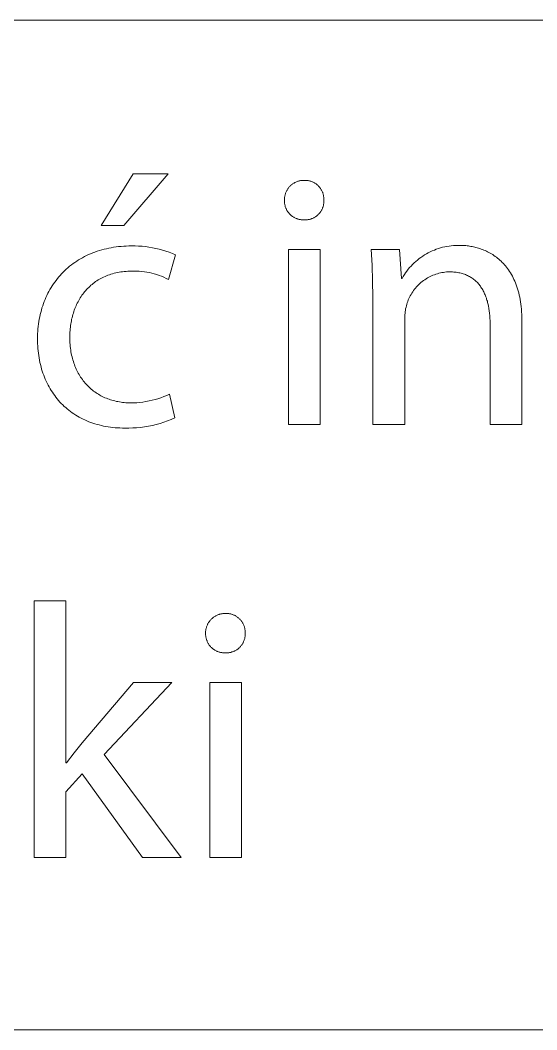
# Model space of a CAD drawing. Header units: millimetres. Extents: x -1421 to 3505, y -683 to 2759.
# Drawn here: x 2856.2 to 2926.6, y -682.8 to -545.1 of the extents above; entities that cross this region are included whole.
import ezdxf

# ---------------------------------------------------------------- set-up
doc = ezdxf.new("R2010")
doc.units = ezdxf.units.MM
doc.header["$MEASUREMENT"] = 0
doc.layers.add('Domyślny', color=7, linetype='Continuous', true_color=0x000000)

msp = doc.modelspace()

# ---------------------------------------------------------------- linework, layer by layer
at = {"layer": 'Domyślny', "color": 18, "lineweight": 15, "true_color": 0x000000}
for p, q in [((1643.61, -545.12), (3500.45, -545.12)), ((2867.19, -573.13), (2871.55, -566.07)), ((2876.33, -566.07), (2870.31, -573.13)), ((2871.55, -566.07), (2876.33, -566.07)), ((2893.92, -567.12), (2894.01, -567.09)), ((2894.01, -567.09), (2894.1, -567.06)), ((2894.1, -567.06), (2894.19, -567.04)), ((2894.19, -567.04), (2894.27, -567.02)), ((2894.27, -567.02), (2894.36, -567)), ((2894.36, -567), (2894.46, -566.99)), ((2894.46, -566.99), (2894.55, -566.98)), ((2894.55, -566.98), (2894.64, -566.97)), ((2894.64, -566.97), (2894.73, -566.96)), ((2894.73, -566.96), (2894.82, -566.96)), ((2894.82, -566.96), (2894.91, -566.96)), ((2894.91, -566.96), (2895, -566.96)), ((2895, -566.96), (2895.09, -566.96)), ((2895.09, -566.96), (2895.18, -566.97)), ((2895.18, -566.97), (2895.27, -566.97)), ((2895.27, -566.97), (2895.36, -566.99)), ((2895.36, -566.99), (2895.44, -567)), ((2895.44, -567), (2895.53, -567.02)), ((2895.53, -567.02), (2895.62, -567.04)), ((2895.62, -567.04), (2895.7, -567.06)), ((2895.7, -567.06), (2895.79, -567.09)), ((2895.79, -567.09), (2895.87, -567.12)), ((2892.42, -568.52), (2892.46, -568.44)), ((2892.46, -568.44), (2892.5, -568.36)), ((2892.5, -568.36), (2892.55, -568.28)), ((2892.55, -568.28), (2892.59, -568.2)), ((2892.59, -568.2), (2892.64, -568.12)), ((2892.64, -568.12), (2892.7, -568.05)), ((2892.7, -568.05), (2892.75, -567.97)), ((2892.75, -567.97), (2892.81, -567.9)), ((2892.81, -567.9), (2892.87, -567.83)), ((2892.87, -567.83), (2892.93, -567.77)), ((2892.93, -567.77), (2893, -567.7)), ((2893, -567.7), (2893.06, -567.64)), ((2893.06, -567.64), (2893.13, -567.58)), ((2893.13, -567.58), (2893.2, -567.52)), ((2893.2, -567.52), (2893.28, -567.47)), ((2893.28, -567.47), (2893.35, -567.41)), ((2893.35, -567.41), (2893.43, -567.36)), ((2893.43, -567.36), (2893.51, -567.32)), ((2893.51, -567.32), (2893.59, -567.27)), ((2893.59, -567.27), (2893.67, -567.23)), ((2893.67, -567.23), (2893.75, -567.19)), ((2893.75, -567.19), (2893.84, -567.15)), ((2893.84, -567.15), (2893.92, -567.12)), ((2895.87, -567.12), (2895.96, -567.15)), ((2895.96, -567.15), (2896.04, -567.18)), ((2896.04, -567.18), (2896.12, -567.22)), ((2896.12, -567.22), (2896.2, -567.26)), ((2896.2, -567.26), (2896.28, -567.3)), ((2896.28, -567.3), (2896.35, -567.35)), ((2896.35, -567.35), (2896.43, -567.4)), ((2896.43, -567.4), (2896.5, -567.45)), ((2896.5, -567.45), (2896.57, -567.5)), ((2896.57, -567.5), (2896.64, -567.56)), ((2896.64, -567.56), (2896.71, -567.62)), ((2896.71, -567.62), (2896.78, -567.68)), ((2896.78, -567.68), (2896.84, -567.74)), ((2896.84, -567.74), (2896.9, -567.8)), ((2896.9, -567.8), (2896.96, -567.87)), ((2896.96, -567.87), (2897.02, -567.94)), ((2897.02, -567.94), (2897.07, -568.01)), ((2897.07, -568.01), (2897.12, -568.08)), ((2897.12, -568.08), (2897.17, -568.16)), ((2897.17, -568.16), (2897.22, -568.23)), ((2897.22, -568.23), (2897.26, -568.31)), ((2897.26, -568.31), (2897.3, -568.39)), ((2897.3, -568.39), (2897.34, -568.47)), ((2897.34, -568.47), (2897.38, -568.55)), ((2892.19, -569.5), (2892.2, -569.41)), ((2892.19, -569.59), (2892.19, -569.5)), ((2892.19, -569.68), (2892.19, -569.59)), ((2892.19, -569.77), (2892.19, -569.68)), ((2892.19, -569.86), (2892.19, -569.77)), ((2892.2, -569.32), (2892.22, -569.23)), ((2892.2, -569.41), (2892.2, -569.32)), ((2892.22, -569.23), (2892.23, -569.14)), ((2892.23, -569.14), (2892.25, -569.05)), ((2892.25, -569.05), (2892.27, -568.96)), ((2892.27, -568.96), (2892.29, -568.87)), ((2892.29, -568.87), (2892.32, -568.78)), ((2892.32, -568.78), (2892.35, -568.69)), ((2892.35, -568.69), (2892.38, -568.61)), ((2892.38, -568.61), (2892.42, -568.52)), ((2897.38, -568.55), (2897.41, -568.63)), ((2897.41, -568.63), (2897.44, -568.72)), ((2897.44, -568.72), (2897.47, -568.8)), ((2897.47, -568.8), (2897.49, -568.89)), ((2897.49, -568.89), (2897.51, -568.98)), ((2897.51, -568.98), (2897.53, -569.06)), ((2897.53, -569.06), (2897.54, -569.15)), ((2897.54, -569.15), (2897.56, -569.24)), ((2897.56, -569.24), (2897.56, -569.33)), ((2897.56, -569.33), (2897.57, -569.42)), ((2897.57, -569.42), (2897.57, -569.51)), ((2897.57, -569.51), (2897.57, -569.59)), ((2897.57, -569.59), (2897.57, -569.68)), ((2897.57, -569.68), (2897.57, -569.77)), ((2897.57, -569.77), (2897.57, -569.86)), ((2892.2, -569.95), (2892.19, -569.86)), ((2892.2, -570.04), (2892.2, -569.95)), ((2892.21, -570.13), (2892.2, -570.04)), ((2892.23, -570.21), (2892.21, -570.13)), ((2892.25, -570.3), (2892.23, -570.21)), ((2892.27, -570.39), (2892.25, -570.3)), ((2892.29, -570.47), (2892.27, -570.39)), ((2892.31, -570.56), (2892.29, -570.47)), ((2892.34, -570.64), (2892.31, -570.56)), ((2892.38, -570.73), (2892.34, -570.64)), ((2892.41, -570.81), (2892.38, -570.73)), ((2892.45, -570.89), (2892.41, -570.81)), ((2892.49, -570.97), (2892.45, -570.89)), ((2892.53, -571.05), (2892.49, -570.97)), ((2892.58, -571.12), (2892.53, -571.05)), ((2892.62, -571.2), (2892.58, -571.12)), ((2892.67, -571.27), (2892.62, -571.2)), ((2897.15, -571.19), (2897.1, -571.26)), ((2897.2, -571.11), (2897.15, -571.19)), ((2897.24, -571.04), (2897.2, -571.11)), ((2897.29, -570.96), (2897.24, -571.04)), ((2897.32, -570.88), (2897.29, -570.96)), ((2897.36, -570.8), (2897.32, -570.88)), ((2897.39, -570.72), (2897.36, -570.8)), ((2897.43, -570.64), (2897.39, -570.72)), ((2897.45, -570.55), (2897.43, -570.64)), ((2897.48, -570.47), (2897.45, -570.55)), ((2897.5, -570.38), (2897.48, -570.47)), ((2897.52, -570.3), (2897.5, -570.38)), ((2897.54, -570.21), (2897.52, -570.3)), ((2897.55, -570.12), (2897.54, -570.21)), ((2897.56, -570.04), (2897.55, -570.12)), ((2897.57, -569.95), (2897.56, -570.04)), ((2897.57, -569.86), (2897.57, -569.95)), ((2892.73, -571.34), (2892.67, -571.27)), ((2892.78, -571.41), (2892.73, -571.34)), ((2892.84, -571.48), (2892.78, -571.41)), ((2892.9, -571.54), (2892.84, -571.48)), ((2892.96, -571.61), (2892.9, -571.54)), ((2893.03, -571.67), (2892.96, -571.61)), ((2893.1, -571.73), (2893.03, -571.67)), ((2893.16, -571.78), (2893.1, -571.73)), ((2893.23, -571.84), (2893.16, -571.78)), ((2893.31, -571.89), (2893.23, -571.84)), ((2893.38, -571.94), (2893.31, -571.89)), ((2893.46, -571.98), (2893.38, -571.94)), ((2893.53, -572.03), (2893.46, -571.98)), ((2893.61, -572.07), (2893.53, -572.03)), ((2893.69, -572.11), (2893.61, -572.07)), ((2893.77, -572.14), (2893.69, -572.11)), ((2893.86, -572.18), (2893.77, -572.14)), ((2893.94, -572.21), (2893.86, -572.18)), ((2894.02, -572.23), (2893.94, -572.21)), ((2894.11, -572.26), (2894.02, -572.23)), ((2894.2, -572.28), (2894.11, -572.26)), ((2894.28, -572.3), (2894.2, -572.28)), ((2894.37, -572.31), (2894.28, -572.3)), ((2894.46, -572.32), (2894.37, -572.31)), ((2894.55, -572.33), (2894.46, -572.32)), ((2894.64, -572.34), (2894.55, -572.33)), ((2894.73, -572.34), (2894.64, -572.34)), ((2894.81, -572.34), (2894.73, -572.34)), ((2894.9, -572.35), (2894.81, -572.34)), ((2894.99, -572.35), (2894.9, -572.35)), ((2895.08, -572.35), (2894.99, -572.35)), ((2895.17, -572.34), (2895.08, -572.35)), ((2895.25, -572.34), (2895.17, -572.34)), ((2895.34, -572.33), (2895.25, -572.34)), ((2895.43, -572.31), (2895.34, -572.33)), ((2895.52, -572.3), (2895.43, -572.31)), ((2895.6, -572.28), (2895.52, -572.3)), ((2895.69, -572.26), (2895.6, -572.28)), ((2895.77, -572.23), (2895.69, -572.26)), ((2895.86, -572.2), (2895.77, -572.23)), ((2895.94, -572.17), (2895.86, -572.2)), ((2896.02, -572.14), (2895.94, -572.17)), ((2896.1, -572.1), (2896.02, -572.14)), ((2896.18, -572.06), (2896.1, -572.1)), ((2896.26, -572.02), (2896.18, -572.06)), ((2896.33, -571.98), (2896.26, -572.02)), ((2896.41, -571.93), (2896.33, -571.98)), ((2896.48, -571.88), (2896.41, -571.93)), ((2896.55, -571.83), (2896.48, -571.88)), ((2896.62, -571.78), (2896.55, -571.83)), ((2896.69, -571.72), (2896.62, -571.78)), ((2896.75, -571.66), (2896.69, -571.72)), ((2896.82, -571.6), (2896.75, -571.66)), ((2896.88, -571.53), (2896.82, -571.6)), ((2896.94, -571.47), (2896.88, -571.53)), ((2897, -571.4), (2896.94, -571.47)), ((2897.05, -571.33), (2897, -571.4)), ((2897.1, -571.26), (2897.05, -571.33)), ((2870.31, -573.13), (2867.19, -573.13)), ((2866.07, -576.85), (2866.36, -576.73)), ((2866.36, -576.73), (2866.66, -576.63)), ((2866.66, -576.63), (2866.97, -576.53)), ((2866.97, -576.53), (2867.28, -576.44)), ((2867.28, -576.44), (2867.59, -576.35)), ((2867.59, -576.35), (2867.91, -576.28)), ((2867.91, -576.28), (2868.24, -576.21)), ((2868.24, -576.21), (2868.57, -576.14)), ((2868.57, -576.14), (2868.9, -576.09)), ((2868.9, -576.09), (2869.24, -576.04)), ((2869.24, -576.04), (2869.58, -576)), ((2869.58, -576), (2869.93, -575.96)), ((2869.93, -575.96), (2870.28, -575.93)), ((2870.28, -575.93), (2870.63, -575.92)), ((2870.63, -575.92), (2870.99, -575.9)), ((2870.99, -575.9), (2871.36, -575.9)), ((2871.36, -575.9), (2871.83, -575.9)), ((2871.83, -575.9), (2872.31, -575.92)), ((2872.31, -575.92), (2872.78, -575.95)), ((2872.78, -575.95), (2873.25, -576)), ((2873.25, -576), (2873.72, -576.07)), ((2873.72, -576.07), (2874.19, -576.15)), ((2874.19, -576.15), (2874.65, -576.24)), ((2874.65, -576.24), (2875.12, -576.35)), ((2875.12, -576.35), (2875.57, -576.47)), ((2875.57, -576.47), (2876.03, -576.61)), ((2876.03, -576.61), (2876.48, -576.76)), ((2892.73, -576.38), (2897.08, -576.38)), ((2892.73, -600.24), (2892.73, -576.38)), ((2897.08, -576.38), (2897.08, -600.24)), ((2904.16, -578.53), (2904.03, -576.37)), ((2904.03, -576.37), (2907.89, -576.37)), ((2907.89, -576.37), (2908.13, -580.32)), ((2911.81, -576.83), (2912.08, -576.7)), ((2912.08, -576.7), (2912.35, -576.57)), ((2912.35, -576.57), (2912.63, -576.46)), ((2912.63, -576.46), (2912.9, -576.35)), ((2912.9, -576.35), (2913.19, -576.25)), ((2913.19, -576.25), (2913.47, -576.17)), ((2913.47, -576.17), (2913.76, -576.09)), ((2913.76, -576.09), (2914.05, -576.02)), ((2914.05, -576.02), (2914.34, -575.96)), ((2914.34, -575.96), (2914.64, -575.91)), ((2914.64, -575.91), (2914.93, -575.88)), ((2914.93, -575.88), (2915.23, -575.85)), ((2915.23, -575.85), (2915.53, -575.83)), ((2915.53, -575.83), (2915.82, -575.82)), ((2915.82, -575.82), (2916.12, -575.83)), ((2916.12, -575.83), (2916.28, -575.83)), ((2916.28, -575.83), (2916.44, -575.83)), ((2916.44, -575.83), (2916.6, -575.84)), ((2916.6, -575.84), (2916.76, -575.85)), ((2916.76, -575.85), (2916.93, -575.86)), ((2916.93, -575.86), (2917.1, -575.88)), ((2917.1, -575.88), (2917.27, -575.9)), ((2917.27, -575.9), (2917.44, -575.93)), ((2917.44, -575.93), (2917.61, -575.96)), ((2917.61, -575.96), (2917.78, -575.99)), ((2917.78, -575.99), (2917.96, -576.02)), ((2917.96, -576.02), (2918.13, -576.06)), ((2918.13, -576.06), (2918.31, -576.11)), ((2918.31, -576.11), (2918.48, -576.16)), ((2918.48, -576.16), (2918.66, -576.21)), ((2918.66, -576.21), (2918.84, -576.26)), ((2918.84, -576.26), (2919.02, -576.33)), ((2919.02, -576.33), (2919.19, -576.39)), ((2919.19, -576.39), (2919.37, -576.46)), ((2919.37, -576.46), (2919.55, -576.54)), ((2919.55, -576.54), (2919.72, -576.62)), ((2919.72, -576.62), (2919.9, -576.7)), ((2919.9, -576.7), (2920.07, -576.79)), ((2863.62, -578.14), (2863.87, -577.97)), ((2863.87, -577.97), (2864.13, -577.81)), ((2864.13, -577.81), (2864.39, -577.65)), ((2864.39, -577.65), (2864.66, -577.5)), ((2864.66, -577.5), (2864.93, -577.36)), ((2864.93, -577.36), (2865.21, -577.22)), ((2865.21, -577.22), (2865.49, -577.09)), ((2865.49, -577.09), (2865.77, -576.96)), ((2865.77, -576.96), (2866.07, -576.85)), ((2877.36, -577.11), (2876.39, -580.48)), ((2876.48, -576.76), (2876.92, -576.93)), ((2876.92, -576.93), (2877.36, -577.11)), ((2909.88, -578.21), (2910.1, -578.01)), ((2910.1, -578.01), (2910.33, -577.82)), ((2910.33, -577.82), (2910.56, -577.63)), ((2910.56, -577.63), (2910.8, -577.46)), ((2910.8, -577.46), (2911.04, -577.29)), ((2911.04, -577.29), (2911.3, -577.13)), ((2911.3, -577.13), (2911.55, -576.97)), ((2911.55, -576.97), (2911.81, -576.83)), ((2920.07, -576.79), (2920.25, -576.89)), ((2920.25, -576.89), (2920.42, -576.99)), ((2920.42, -576.99), (2920.59, -577.09)), ((2920.59, -577.09), (2920.76, -577.2)), ((2920.76, -577.2), (2920.93, -577.32)), ((2920.93, -577.32), (2921.09, -577.44)), ((2921.09, -577.44), (2921.26, -577.57)), ((2921.26, -577.57), (2921.42, -577.7)), ((2921.42, -577.7), (2921.58, -577.84)), ((2921.58, -577.84), (2921.74, -577.99)), ((2921.74, -577.99), (2921.89, -578.14)), ((2861.81, -579.69), (2862.02, -579.47)), ((2862.02, -579.47), (2862.23, -579.27)), ((2862.23, -579.27), (2862.45, -579.06)), ((2862.45, -579.06), (2862.67, -578.87)), ((2862.67, -578.87), (2862.9, -578.68)), ((2862.9, -578.68), (2863.14, -578.49)), ((2863.14, -578.49), (2863.38, -578.31)), ((2863.38, -578.31), (2863.62, -578.14)), ((2869.65, -579.49), (2869.42, -579.53)), ((2869.88, -579.45), (2869.65, -579.49)), ((2870.12, -579.42), (2869.88, -579.45)), ((2870.36, -579.39), (2870.12, -579.42)), ((2870.6, -579.37), (2870.36, -579.39)), ((2870.85, -579.36), (2870.6, -579.37)), ((2871.1, -579.35), (2870.85, -579.36)), ((2871.36, -579.34), (2871.1, -579.35)), ((2871.7, -579.34), (2871.36, -579.34)), ((2872.05, -579.34), (2871.7, -579.34)), ((2872.4, -579.36), (2872.05, -579.34)), ((2872.75, -579.39), (2872.4, -579.36)), ((2873.09, -579.43), (2872.75, -579.39)), ((2873.44, -579.48), (2873.09, -579.43)), ((2873.78, -579.54), (2873.44, -579.48)), ((2904.22, -580.69), (2904.16, -578.53)), ((2908.71, -579.56), (2908.88, -579.32)), ((2908.88, -579.32), (2909.07, -579.09)), ((2909.07, -579.09), (2909.26, -578.86)), ((2909.26, -578.86), (2909.46, -578.64)), ((2909.46, -578.64), (2909.66, -578.42)), ((2909.66, -578.42), (2909.88, -578.21)), ((2914.08, -579.48), (2913.87, -579.5)), ((2914.29, -579.45), (2914.08, -579.48)), ((2914.5, -579.44), (2914.29, -579.45)), ((2914.71, -579.44), (2914.5, -579.44)), ((2914.9, -579.44), (2914.71, -579.44)), ((2915.09, -579.44), (2914.9, -579.44)), ((2915.27, -579.46), (2915.09, -579.44)), ((2915.44, -579.47), (2915.27, -579.46)), ((2915.62, -579.49), (2915.44, -579.47)), ((2915.79, -579.52), (2915.62, -579.49)), ((2921.89, -578.14), (2922.05, -578.29)), ((2922.05, -578.29), (2922.2, -578.46)), ((2922.2, -578.46), (2922.34, -578.63)), ((2922.34, -578.63), (2922.48, -578.8)), ((2922.48, -578.8), (2922.62, -578.99)), ((2922.62, -578.99), (2922.76, -579.18)), ((2922.76, -579.18), (2922.89, -579.37)), ((2922.89, -579.37), (2923.02, -579.58)), ((2860.7, -581.07), (2860.87, -580.83)), ((2860.87, -580.83), (2861.05, -580.59)), ((2861.05, -580.59), (2861.23, -580.36)), ((2861.23, -580.36), (2861.42, -580.13)), ((2861.42, -580.13), (2861.61, -579.91)), ((2861.61, -579.91), (2861.81, -579.69)), ((2866.45, -580.77), (2866.28, -580.89)), ((2866.62, -580.65), (2866.45, -580.77)), ((2866.79, -580.54), (2866.62, -580.65)), ((2866.97, -580.44), (2866.79, -580.54)), ((2867.16, -580.33), (2866.97, -580.44)), ((2867.34, -580.24), (2867.16, -580.33)), ((2867.53, -580.14), (2867.34, -580.24)), ((2867.73, -580.06), (2867.53, -580.14)), ((2867.93, -579.97), (2867.73, -580.06)), ((2868.13, -579.89), (2867.93, -579.97)), ((2868.33, -579.82), (2868.13, -579.89)), ((2868.54, -579.75), (2868.33, -579.82)), ((2868.76, -579.69), (2868.54, -579.75)), ((2868.97, -579.63), (2868.76, -579.69)), ((2869.2, -579.58), (2868.97, -579.63)), ((2869.42, -579.53), (2869.2, -579.58)), ((2874.12, -579.62), (2873.78, -579.54)), ((2874.45, -579.71), (2874.12, -579.62)), ((2874.79, -579.81), (2874.45, -579.71)), ((2875.12, -579.92), (2874.79, -579.81)), ((2875.44, -580.04), (2875.12, -579.92)), ((2875.76, -580.18), (2875.44, -580.04)), ((2876.08, -580.32), (2875.76, -580.18)), ((2876.39, -580.48), (2876.08, -580.32)), ((2904.23, -582.85), (2904.22, -580.69)), ((2908.13, -580.32), (2908.23, -580.32)), ((2908.23, -580.32), (2908.38, -580.06)), ((2908.38, -580.06), (2908.54, -579.81)), ((2908.54, -579.81), (2908.71, -579.56)), ((2910.98, -580.75), (2910.81, -580.89)), ((2911.15, -580.62), (2910.98, -580.75)), ((2911.32, -580.5), (2911.15, -580.62)), ((2911.5, -580.38), (2911.32, -580.5)), ((2911.68, -580.27), (2911.5, -580.38)), ((2911.86, -580.17), (2911.68, -580.27)), ((2912.05, -580.07), (2911.86, -580.17)), ((2912.25, -579.98), (2912.05, -580.07)), ((2912.44, -579.9), (2912.25, -579.98)), ((2912.64, -579.82), (2912.44, -579.9)), ((2912.84, -579.75), (2912.64, -579.82)), ((2913.04, -579.69), (2912.84, -579.75)), ((2913.24, -579.63), (2913.04, -579.69)), ((2913.45, -579.58), (2913.24, -579.63)), ((2913.66, -579.54), (2913.45, -579.58)), ((2913.87, -579.5), (2913.66, -579.54)), ((2915.95, -579.55), (2915.79, -579.52)), ((2916.12, -579.58), (2915.95, -579.55)), ((2916.28, -579.62), (2916.12, -579.58)), ((2916.43, -579.66), (2916.28, -579.62)), ((2916.58, -579.71), (2916.43, -579.66)), ((2916.73, -579.76), (2916.58, -579.71)), ((2916.88, -579.81), (2916.73, -579.76)), ((2917.02, -579.87), (2916.88, -579.81)), ((2917.16, -579.93), (2917.02, -579.87)), ((2917.29, -580), (2917.16, -579.93)), ((2917.42, -580.06), (2917.29, -580)), ((2917.55, -580.14), (2917.42, -580.06)), ((2917.67, -580.21), (2917.55, -580.14)), ((2917.79, -580.29), (2917.67, -580.21)), ((2917.91, -580.38), (2917.79, -580.29)), ((2918.03, -580.47), (2917.91, -580.38)), ((2918.14, -580.56), (2918.03, -580.47)), ((2918.24, -580.65), (2918.14, -580.56)), ((2918.35, -580.75), (2918.24, -580.65)), ((2918.45, -580.85), (2918.35, -580.75)), ((2918.55, -580.95), (2918.45, -580.85)), ((2923.02, -579.58), (2923.15, -579.79)), ((2923.15, -579.79), (2923.27, -580.01)), ((2923.27, -580.01), (2923.38, -580.23)), ((2923.38, -580.23), (2923.49, -580.46)), ((2923.49, -580.46), (2923.6, -580.7)), ((2923.6, -580.7), (2923.7, -580.95)), ((2859.93, -582.36), (2860.08, -582.1)), ((2860.08, -582.1), (2860.22, -581.83)), ((2860.22, -581.83), (2860.37, -581.58)), ((2860.37, -581.58), (2860.53, -581.32)), ((2860.53, -581.32), (2860.7, -581.07)), ((2864.95, -582.14), (2864.83, -582.3)), ((2865.09, -581.99), (2864.95, -582.14)), ((2865.22, -581.84), (2865.09, -581.99)), ((2865.36, -581.69), (2865.22, -581.84)), ((2865.5, -581.55), (2865.36, -581.69)), ((2865.65, -581.41), (2865.5, -581.55)), ((2865.8, -581.27), (2865.65, -581.41)), ((2865.96, -581.14), (2865.8, -581.27)), ((2866.12, -581.01), (2865.96, -581.14)), ((2866.28, -580.89), (2866.12, -581.01)), ((2909.68, -582.14), (2909.57, -582.32)), ((2909.8, -581.97), (2909.68, -582.14)), ((2909.93, -581.8), (2909.8, -581.97)), ((2910.07, -581.64), (2909.93, -581.8)), ((2910.21, -581.48), (2910.07, -581.64)), ((2910.35, -581.32), (2910.21, -581.48)), ((2910.5, -581.17), (2910.35, -581.32)), ((2910.65, -581.03), (2910.5, -581.17)), ((2910.81, -580.89), (2910.65, -581.03)), ((2918.64, -581.06), (2918.55, -580.95)), ((2918.74, -581.17), (2918.64, -581.06)), ((2918.82, -581.28), (2918.74, -581.17)), ((2918.91, -581.4), (2918.82, -581.28)), ((2918.99, -581.52), (2918.91, -581.4)), ((2919.07, -581.64), (2918.99, -581.52)), ((2919.15, -581.76), (2919.07, -581.64)), ((2919.22, -581.89), (2919.15, -581.76)), ((2919.3, -582.02), (2919.22, -581.89)), ((2919.36, -582.15), (2919.3, -582.02)), ((2919.43, -582.29), (2919.36, -582.15)), ((2923.7, -580.95), (2923.8, -581.2)), ((2923.8, -581.2), (2923.89, -581.46)), ((2923.89, -581.46), (2923.98, -581.73)), ((2923.98, -581.73), (2924.06, -582.01)), ((2924.06, -582.01), (2924.14, -582.29)), ((2859.33, -583.77), (2859.44, -583.48)), ((2859.44, -583.48), (2859.55, -583.19)), ((2859.55, -583.19), (2859.67, -582.91)), ((2859.67, -582.91), (2859.8, -582.64)), ((2859.8, -582.64), (2859.93, -582.36)), ((2864.05, -583.51), (2863.95, -583.69)), ((2864.15, -583.32), (2864.05, -583.51)), ((2864.25, -583.15), (2864.15, -583.32)), ((2864.36, -582.97), (2864.25, -583.15)), ((2864.47, -582.8), (2864.36, -582.97)), ((2864.58, -582.63), (2864.47, -582.8)), ((2864.7, -582.46), (2864.58, -582.63)), ((2864.83, -582.3), (2864.7, -582.46)), ((2904.23, -600.25), (2904.23, -582.85)), ((2909.01, -583.46), (2908.94, -583.66)), ((2909.08, -583.26), (2909.01, -583.46)), ((2909.17, -583.07), (2909.08, -583.26)), ((2909.26, -582.88), (2909.17, -583.07)), ((2909.35, -582.69), (2909.26, -582.88)), ((2909.46, -582.5), (2909.35, -582.69)), ((2909.57, -582.32), (2909.46, -582.5)), ((2919.49, -582.42), (2919.43, -582.29)), ((2919.55, -582.56), (2919.49, -582.42)), ((2919.61, -582.7), (2919.55, -582.56)), ((2919.66, -582.85), (2919.61, -582.7)), ((2919.72, -583), (2919.66, -582.85)), ((2919.76, -583.14), (2919.72, -583)), ((2919.81, -583.3), (2919.76, -583.14)), ((2919.86, -583.45), (2919.81, -583.3)), ((2919.9, -583.6), (2919.86, -583.45)), ((2919.93, -583.76), (2919.9, -583.6)), ((2924.14, -582.29), (2924.21, -582.59)), ((2924.21, -582.59), (2924.27, -582.89)), ((2924.27, -582.89), (2924.33, -583.2)), ((2924.33, -583.2), (2924.38, -583.52)), ((2924.38, -583.52), (2924.43, -583.84)), ((2858.89, -585.27), (2858.96, -584.96)), ((2858.96, -584.96), (2859.05, -584.66)), ((2859.05, -584.66), (2859.13, -584.36)), ((2859.13, -584.36), (2859.23, -584.06)), ((2859.23, -584.06), (2859.33, -583.77)), ((2863.47, -584.85), (2863.41, -585.06)), ((2863.54, -584.65), (2863.47, -584.85)), ((2863.62, -584.45), (2863.54, -584.65)), ((2863.69, -584.26), (2863.62, -584.45)), ((2863.78, -584.07), (2863.69, -584.26)), ((2863.86, -583.88), (2863.78, -584.07)), ((2863.95, -583.69), (2863.86, -583.88)), ((2908.65, -584.87), (2908.63, -585.07)), ((2908.68, -584.67), (2908.65, -584.87)), ((2908.72, -584.46), (2908.68, -584.67)), ((2908.77, -584.26), (2908.72, -584.46)), ((2908.82, -584.06), (2908.77, -584.26)), ((2908.87, -583.86), (2908.82, -584.06)), ((2908.94, -583.66), (2908.87, -583.86)), ((2920, -584.08), (2919.93, -583.76)), ((2920.06, -584.41), (2920, -584.08)), ((2920.11, -584.74), (2920.06, -584.41)), ((2920.15, -585.08), (2920.11, -584.74)), ((2924.43, -583.84), (2924.46, -584.18)), ((2924.46, -584.18), (2924.5, -584.52)), ((2924.5, -584.52), (2924.52, -584.87)), ((2924.52, -584.87), (2924.54, -585.23)), ((2858.66, -586.54), (2858.71, -586.22)), ((2858.71, -586.22), (2858.76, -585.9)), ((2858.76, -585.9), (2858.82, -585.58)), ((2858.82, -585.58), (2858.89, -585.27)), ((2863.1, -586.32), (2863.06, -586.54)), ((2863.14, -586.11), (2863.1, -586.32)), ((2863.18, -585.89), (2863.14, -586.11)), ((2863.23, -585.68), (2863.18, -585.89)), ((2863.29, -585.47), (2863.23, -585.68)), ((2863.34, -585.26), (2863.29, -585.47)), ((2863.41, -585.06), (2863.34, -585.26)), ((2908.6, -585.49), (2908.59, -585.69)), ((2908.59, -585.69), (2908.59, -585.9)), ((2908.59, -585.9), (2908.59, -600.25)), ((2908.61, -585.28), (2908.6, -585.49)), ((2908.63, -585.07), (2908.61, -585.28)), ((2920.18, -585.42), (2920.15, -585.08)), ((2920.21, -585.77), (2920.18, -585.42)), ((2920.22, -586.13), (2920.21, -585.77)), ((2920.22, -586.49), (2920.22, -586.13)), ((2924.54, -585.23), (2924.55, -585.6)), ((2924.55, -585.6), (2924.55, -585.98)), ((2924.55, -585.98), (2924.55, -600.25)), ((2858.54, -587.87), (2858.56, -587.53)), ((2858.56, -587.53), (2858.59, -587.2)), ((2858.59, -587.2), (2858.62, -586.87)), ((2858.62, -586.87), (2858.66, -586.54)), ((2862.94, -587.66), (2862.93, -587.89)), ((2862.96, -587.43), (2862.94, -587.66)), ((2862.98, -587.21), (2862.96, -587.43)), ((2863, -586.98), (2862.98, -587.21)), ((2863.03, -586.76), (2863, -586.98)), ((2863.06, -586.54), (2863.03, -586.76)), ((2920.22, -600.25), (2920.22, -586.49)), ((2858.53, -588.2), (2858.54, -587.87)), ((2858.53, -588.55), (2858.53, -588.2)), ((2858.53, -588.89), (2858.53, -588.55)), ((2858.54, -589.22), (2858.53, -588.89)), ((2862.93, -587.89), (2862.93, -588.12)), ((2862.93, -588.12), (2862.93, -588.35)), ((2862.93, -588.35), (2862.93, -588.61)), ((2862.93, -588.61), (2862.94, -588.86)), ((2862.94, -588.86), (2862.95, -589.11)), ((2862.95, -589.11), (2862.97, -589.36)), ((2858.56, -589.56), (2858.54, -589.22)), ((2858.58, -589.89), (2858.56, -589.56)), ((2858.61, -590.21), (2858.58, -589.89)), ((2858.65, -590.53), (2858.61, -590.21)), ((2862.97, -589.36), (2862.99, -589.61)), ((2862.99, -589.61), (2863.02, -589.85)), ((2863.02, -589.85), (2863.05, -590.09)), ((2863.05, -590.09), (2863.09, -590.32)), ((2863.09, -590.32), (2863.13, -590.55)), ((2858.69, -590.85), (2858.65, -590.53)), ((2858.74, -591.17), (2858.69, -590.85)), ((2858.8, -591.48), (2858.74, -591.17)), ((2858.86, -591.78), (2858.8, -591.48)), ((2858.93, -592.08), (2858.86, -591.78)), ((2863.13, -590.55), (2863.17, -590.78)), ((2863.17, -590.78), (2863.23, -591.01)), ((2863.23, -591.01), (2863.28, -591.23)), ((2863.28, -591.23), (2863.34, -591.45)), ((2863.34, -591.45), (2863.41, -591.66)), ((2863.41, -591.66), (2863.48, -591.87)), ((2863.48, -591.87), (2863.55, -592.08)), ((2859.01, -592.38), (2858.93, -592.08)), ((2859.09, -592.68), (2859.01, -592.38)), ((2859.18, -592.96), (2859.09, -592.68)), ((2859.27, -593.25), (2859.18, -592.96)), ((2859.37, -593.53), (2859.27, -593.25)), ((2863.55, -592.08), (2863.63, -592.28)), ((2863.63, -592.28), (2863.71, -592.48)), ((2863.71, -592.48), (2863.8, -592.68)), ((2863.8, -592.68), (2863.89, -592.87)), ((2863.89, -592.87), (2863.98, -593.06)), ((2863.98, -593.06), (2864.08, -593.25)), ((2864.08, -593.25), (2864.19, -593.43)), ((2859.48, -593.81), (2859.37, -593.53)), ((2859.59, -594.08), (2859.48, -593.81)), ((2859.71, -594.35), (2859.59, -594.08)), ((2859.84, -594.61), (2859.71, -594.35)), ((2859.97, -594.87), (2859.84, -594.61)), ((2864.19, -593.43), (2864.29, -593.61)), ((2864.29, -593.61), (2864.4, -593.78)), ((2864.4, -593.78), (2864.52, -593.95)), ((2864.52, -593.95), (2864.64, -594.12)), ((2864.64, -594.12), (2864.76, -594.28)), ((2864.76, -594.28), (2864.88, -594.44)), ((2864.88, -594.44), (2865.01, -594.6)), ((2865.01, -594.6), (2865.15, -594.75)), ((2860.1, -595.12), (2859.97, -594.87)), ((2860.25, -595.37), (2860.1, -595.12)), ((2860.39, -595.61), (2860.25, -595.37)), ((2860.55, -595.85), (2860.39, -595.61)), ((2860.71, -596.08), (2860.55, -595.85)), ((2865.15, -594.75), (2865.28, -594.89)), ((2865.28, -594.89), (2865.42, -595.04)), ((2865.42, -595.04), (2865.57, -595.17)), ((2865.57, -595.17), (2865.71, -595.31)), ((2865.71, -595.31), (2865.86, -595.44)), ((2865.86, -595.44), (2866.02, -595.57)), ((2866.02, -595.57), (2866.17, -595.69)), ((2866.17, -595.69), (2866.33, -595.81)), ((2866.33, -595.81), (2866.5, -595.92)), ((2866.5, -595.92), (2866.66, -596.03)), ((2860.87, -596.31), (2860.71, -596.08)), ((2861.04, -596.54), (2860.87, -596.31)), ((2861.22, -596.75), (2861.04, -596.54)), ((2861.4, -596.97), (2861.22, -596.75)), ((2861.58, -597.18), (2861.4, -596.97)), ((2861.77, -597.38), (2861.58, -597.18)), ((2861.97, -597.58), (2861.77, -597.38)), ((2866.66, -596.03), (2866.83, -596.13)), ((2866.83, -596.13), (2867, -596.23)), ((2867, -596.23), (2867.18, -596.33)), ((2867.18, -596.33), (2867.36, -596.42)), ((2867.36, -596.42), (2867.54, -596.51)), ((2867.54, -596.51), (2867.72, -596.59)), ((2867.72, -596.59), (2867.91, -596.67)), ((2867.91, -596.67), (2868.1, -596.74)), ((2868.1, -596.74), (2868.29, -596.81)), ((2868.29, -596.81), (2868.48, -596.88)), ((2868.48, -596.88), (2868.68, -596.94)), ((2868.68, -596.94), (2868.88, -596.99)), ((2868.88, -596.99), (2869.08, -597.04)), ((2869.08, -597.04), (2869.28, -597.09)), ((2869.28, -597.09), (2869.49, -597.13)), ((2869.49, -597.13), (2869.69, -597.17)), ((2869.69, -597.17), (2869.91, -597.2)), ((2869.91, -597.2), (2870.12, -597.23)), ((2870.12, -597.23), (2870.33, -597.25)), ((2870.33, -597.25), (2870.55, -597.27)), ((2870.55, -597.27), (2870.77, -597.28)), ((2870.77, -597.28), (2870.99, -597.29)), ((2870.99, -597.29), (2871.21, -597.29)), ((2871.21, -597.29), (2871.63, -597.28)), ((2871.63, -597.28), (2872.05, -597.27)), ((2872.05, -597.27), (2872.47, -597.23)), ((2872.47, -597.23), (2872.89, -597.18)), ((2872.89, -597.18), (2873.31, -597.12)), ((2873.31, -597.12), (2873.73, -597.04)), ((2873.73, -597.04), (2874.14, -596.95)), ((2874.14, -596.95), (2874.55, -596.85)), ((2874.55, -596.85), (2874.95, -596.73)), ((2874.95, -596.73), (2875.35, -596.59)), ((2875.35, -596.59), (2875.75, -596.44)), ((2875.75, -596.44), (2876.14, -596.28)), ((2876.14, -596.28), (2876.52, -596.11)), ((2876.52, -596.11), (2877.26, -599.34)), ((2862.17, -597.77), (2861.97, -597.58)), ((2862.38, -597.95), (2862.17, -597.77)), ((2862.59, -598.13), (2862.38, -597.95)), ((2862.81, -598.31), (2862.59, -598.13)), ((2863.03, -598.48), (2862.81, -598.31)), ((2863.26, -598.64), (2863.03, -598.48)), ((2863.49, -598.8), (2863.26, -598.64)), ((2863.73, -598.96), (2863.49, -598.8)), ((2863.97, -599.1), (2863.73, -598.96)), ((2864.22, -599.24), (2863.97, -599.1)), ((2864.47, -599.38), (2864.22, -599.24)), ((2864.73, -599.51), (2864.47, -599.38)), ((2864.99, -599.63), (2864.73, -599.51)), ((2865.26, -599.75), (2864.99, -599.63)), ((2865.53, -599.86), (2865.26, -599.75)), ((2865.8, -599.96), (2865.53, -599.86)), ((2866.08, -600.06), (2865.8, -599.96)), ((2866.36, -600.15), (2866.08, -600.06)), ((2875.23, -600.1), (2874.71, -600.24)), ((2875.75, -599.93), (2875.23, -600.1)), ((2876.26, -599.75), (2875.75, -599.93)), ((2876.76, -599.56), (2876.26, -599.75)), ((2877.26, -599.34), (2876.76, -599.56)), ((2866.65, -600.24), (2866.36, -600.15)), ((2866.94, -600.31), (2866.65, -600.24)), ((2867.24, -600.39), (2866.94, -600.31)), ((2867.54, -600.45), (2867.24, -600.39)), ((2867.84, -600.51), (2867.54, -600.45)), ((2868.15, -600.56), (2867.84, -600.51)), ((2868.46, -600.61), (2868.15, -600.56)), ((2868.78, -600.65), (2868.46, -600.61)), ((2869.1, -600.68), (2868.78, -600.65)), ((2869.43, -600.7), (2869.1, -600.68)), ((2869.75, -600.72), (2869.43, -600.7)), ((2870.09, -600.73), (2869.75, -600.72)), ((2870.42, -600.73), (2870.09, -600.73)), ((2870.96, -600.74), (2870.42, -600.73)), ((2871.5, -600.72), (2870.96, -600.74)), ((2872.04, -600.69), (2871.5, -600.72)), ((2872.58, -600.64), (2872.04, -600.69)), ((2873.12, -600.56), (2872.58, -600.64)), ((2873.65, -600.48), (2873.12, -600.56)), ((2874.18, -600.37), (2873.65, -600.48)), ((2874.71, -600.24), (2874.18, -600.37)), ((2897.08, -600.24), (2892.73, -600.24)), ((2908.59, -600.25), (2904.23, -600.25)), ((2924.55, -600.25), (2920.22, -600.25)), ((2858.08, -659.28), (2858.08, -624.28)), ((2858.08, -624.28), (2862.37, -624.28)), ((2862.37, -624.28), (2862.37, -646.38)), ((2882.85, -626.32), (2882.93, -626.28)), ((2882.93, -626.28), (2883.01, -626.24)), ((2883.01, -626.24), (2883.1, -626.21)), ((2883.1, -626.21), (2883.18, -626.17)), ((2883.18, -626.17), (2883.27, -626.14)), ((2883.27, -626.14), (2883.36, -626.12)), ((2883.36, -626.12), (2883.44, -626.09)), ((2883.44, -626.09), (2883.53, -626.07)), ((2883.53, -626.07), (2883.62, -626.05)), ((2883.62, -626.05), (2883.71, -626.04)), ((2883.71, -626.04), (2883.8, -626.03)), ((2883.8, -626.03), (2883.89, -626.02)), ((2883.89, -626.02), (2883.99, -626.01)), ((2883.99, -626.01), (2884.08, -626.01)), ((2884.08, -626.01), (2884.17, -626.01)), ((2884.17, -626.01), (2884.26, -626.01)), ((2884.26, -626.01), (2884.35, -626.01)), ((2884.35, -626.01), (2884.44, -626.02)), ((2884.44, -626.02), (2884.52, -626.02)), ((2884.52, -626.02), (2884.61, -626.03)), ((2884.61, -626.03), (2884.7, -626.05)), ((2884.7, -626.05), (2884.79, -626.06)), ((2884.79, -626.06), (2884.88, -626.08)), ((2884.88, -626.08), (2884.96, -626.11)), ((2884.96, -626.11), (2885.05, -626.13)), ((2885.05, -626.13), (2885.13, -626.16)), ((2885.13, -626.16), (2885.21, -626.19)), ((2885.21, -626.19), (2885.3, -626.23)), ((2885.3, -626.23), (2885.38, -626.26)), ((2885.38, -626.26), (2885.46, -626.3)), ((2881.61, -627.73), (2881.65, -627.65)), ((2881.65, -627.65), (2881.68, -627.56)), ((2881.68, -627.56), (2881.72, -627.48)), ((2881.72, -627.48), (2881.76, -627.4)), ((2881.76, -627.4), (2881.81, -627.32)), ((2881.81, -627.32), (2881.86, -627.24)), ((2881.86, -627.24), (2881.91, -627.17)), ((2881.91, -627.17), (2881.96, -627.09)), ((2881.96, -627.09), (2882.02, -627.02)), ((2882.02, -627.02), (2882.07, -626.95)), ((2882.07, -626.95), (2882.13, -626.88)), ((2882.13, -626.88), (2882.2, -626.81)), ((2882.2, -626.81), (2882.26, -626.75)), ((2882.26, -626.75), (2882.33, -626.69)), ((2882.33, -626.69), (2882.4, -626.63)), ((2882.4, -626.63), (2882.47, -626.57)), ((2882.47, -626.57), (2882.54, -626.52)), ((2882.54, -626.52), (2882.62, -626.46)), ((2882.62, -626.46), (2882.69, -626.41)), ((2882.69, -626.41), (2882.77, -626.37)), ((2882.77, -626.37), (2882.85, -626.32)), ((2885.46, -626.3), (2885.54, -626.35)), ((2885.54, -626.35), (2885.61, -626.39)), ((2885.61, -626.39), (2885.69, -626.44)), ((2885.69, -626.44), (2885.76, -626.49)), ((2885.76, -626.49), (2885.83, -626.54)), ((2885.83, -626.54), (2885.9, -626.6)), ((2885.9, -626.6), (2885.97, -626.66)), ((2885.97, -626.66), (2886.04, -626.72)), ((2886.04, -626.72), (2886.1, -626.78)), ((2886.1, -626.78), (2886.16, -626.84)), ((2886.16, -626.84), (2886.22, -626.91)), ((2886.22, -626.91), (2886.28, -626.98)), ((2886.28, -626.98), (2886.33, -627.05)), ((2886.33, -627.05), (2886.38, -627.12)), ((2886.38, -627.12), (2886.43, -627.19)), ((2886.43, -627.19), (2886.48, -627.27)), ((2886.48, -627.27), (2886.52, -627.35)), ((2886.52, -627.35), (2886.57, -627.43)), ((2886.57, -627.43), (2886.61, -627.51)), ((2886.61, -627.51), (2886.64, -627.59)), ((2886.64, -627.59), (2886.67, -627.67)), ((2881.45, -628.44), (2881.46, -628.35)), ((2881.45, -628.54), (2881.45, -628.44)), ((2881.45, -628.63), (2881.45, -628.54)), ((2881.45, -628.72), (2881.45, -628.63)), ((2881.45, -628.81), (2881.45, -628.72)), ((2881.45, -628.9), (2881.45, -628.81)), ((2881.45, -628.98), (2881.45, -628.9)), ((2881.46, -629.07), (2881.45, -628.98)), ((2881.46, -628.35), (2881.48, -628.26)), ((2881.48, -628.26), (2881.49, -628.17)), ((2881.49, -628.17), (2881.51, -628.08)), ((2881.51, -628.08), (2881.53, -627.99)), ((2881.53, -627.99), (2881.56, -627.91)), ((2881.56, -627.91), (2881.58, -627.82)), ((2881.58, -627.82), (2881.61, -627.73)), ((2886.67, -627.67), (2886.71, -627.75)), ((2886.71, -627.75), (2886.73, -627.84)), ((2886.73, -627.84), (2886.76, -627.92)), ((2886.76, -627.92), (2886.78, -628.01)), ((2886.78, -628.01), (2886.8, -628.1)), ((2886.8, -628.1), (2886.81, -628.18)), ((2886.81, -628.18), (2886.83, -628.27)), ((2886.83, -628.27), (2886.83, -628.36)), ((2886.83, -628.36), (2886.84, -628.45)), ((2886.84, -628.98), (2886.83, -629.07)), ((2886.84, -628.45), (2886.84, -628.54)), ((2886.84, -628.54), (2886.85, -628.63)), ((2886.85, -628.63), (2886.84, -628.72)), ((2886.84, -628.72), (2886.84, -628.81)), ((2886.84, -628.81), (2886.84, -628.89)), ((2886.84, -628.89), (2886.84, -628.98)), ((2881.47, -629.16), (2881.46, -629.07)), ((2881.49, -629.25), (2881.47, -629.16)), ((2881.5, -629.34), (2881.49, -629.25)), ((2881.53, -629.42), (2881.5, -629.34)), ((2881.55, -629.51), (2881.53, -629.42)), ((2881.58, -629.59), (2881.55, -629.51)), ((2881.6, -629.68), (2881.58, -629.59)), ((2881.64, -629.76), (2881.6, -629.68)), ((2881.67, -629.84), (2881.64, -629.76)), ((2881.71, -629.92), (2881.67, -629.84)), ((2881.75, -630), (2881.71, -629.92)), ((2881.79, -630.08), (2881.75, -630)), ((2881.84, -630.16), (2881.79, -630.08)), ((2881.89, -630.23), (2881.84, -630.16)), ((2881.94, -630.31), (2881.89, -630.23)), ((2881.99, -630.38), (2881.94, -630.31)), ((2882.05, -630.45), (2881.99, -630.38)), ((2886.32, -630.36), (2886.26, -630.43)), ((2886.37, -630.29), (2886.32, -630.36)), ((2886.42, -630.22), (2886.37, -630.29)), ((2886.47, -630.15), (2886.42, -630.22)), ((2886.51, -630.07), (2886.47, -630.15)), ((2886.55, -629.99), (2886.51, -630.07)), ((2886.59, -629.91), (2886.55, -629.99)), ((2886.63, -629.83), (2886.59, -629.91)), ((2886.66, -629.75), (2886.63, -629.83)), ((2886.69, -629.67), (2886.66, -629.75)), ((2886.72, -629.59), (2886.69, -629.67)), ((2886.75, -629.5), (2886.72, -629.59)), ((2886.77, -629.42), (2886.75, -629.5)), ((2886.79, -629.33), (2886.77, -629.42)), ((2886.81, -629.24), (2886.79, -629.33)), ((2886.82, -629.16), (2886.81, -629.24)), ((2886.83, -629.07), (2886.82, -629.16)), ((2882.11, -630.51), (2882.05, -630.45)), ((2882.17, -630.58), (2882.11, -630.51)), ((2882.23, -630.64), (2882.17, -630.58)), ((2882.3, -630.7), (2882.23, -630.64)), ((2882.36, -630.76), (2882.3, -630.7)), ((2882.43, -630.82), (2882.36, -630.76)), ((2882.5, -630.87), (2882.43, -630.82)), ((2882.57, -630.92), (2882.5, -630.87)), ((2882.65, -630.97), (2882.57, -630.92)), ((2882.72, -631.02), (2882.65, -630.97)), ((2882.8, -631.06), (2882.72, -631.02)), ((2882.88, -631.1), (2882.8, -631.06)), ((2882.96, -631.14), (2882.88, -631.1)), ((2883.04, -631.18), (2882.96, -631.14)), ((2883.13, -631.21), (2883.04, -631.18)), ((2883.21, -631.24), (2883.13, -631.21)), ((2883.3, -631.27), (2883.21, -631.24)), ((2883.38, -631.29), (2883.3, -631.27)), ((2883.47, -631.31), (2883.38, -631.29)), ((2883.55, -631.33), (2883.47, -631.31)), ((2883.64, -631.35), (2883.55, -631.33)), ((2883.73, -631.36), (2883.64, -631.35)), ((2883.82, -631.37), (2883.73, -631.36)), ((2883.91, -631.37), (2883.82, -631.37)), ((2884, -631.38), (2883.91, -631.37)), ((2884.09, -631.37), (2884, -631.38)), ((2884.17, -631.38), (2884.09, -631.37)), ((2884.26, -631.38), (2884.17, -631.38)), ((2884.35, -631.38), (2884.26, -631.38)), ((2884.44, -631.38), (2884.35, -631.38)), ((2884.53, -631.37), (2884.44, -631.38)), ((2884.61, -631.36), (2884.53, -631.37)), ((2884.7, -631.34), (2884.61, -631.36)), ((2884.79, -631.33), (2884.7, -631.34)), ((2884.87, -631.31), (2884.79, -631.33)), ((2884.96, -631.29), (2884.87, -631.31)), ((2885.04, -631.26), (2884.96, -631.29)), ((2885.13, -631.23), (2885.04, -631.26)), ((2885.21, -631.2), (2885.13, -631.23)), ((2885.29, -631.17), (2885.21, -631.2)), ((2885.37, -631.13), (2885.29, -631.17)), ((2885.45, -631.09), (2885.37, -631.13)), ((2885.53, -631.05), (2885.45, -631.09)), ((2885.6, -631.01), (2885.53, -631.05)), ((2885.68, -630.96), (2885.6, -631.01)), ((2885.75, -630.91), (2885.68, -630.96)), ((2885.82, -630.86), (2885.75, -630.91)), ((2885.89, -630.81), (2885.82, -630.86)), ((2885.96, -630.75), (2885.89, -630.81)), ((2886.02, -630.69), (2885.96, -630.75)), ((2886.09, -630.63), (2886.02, -630.69)), ((2886.15, -630.57), (2886.09, -630.63)), ((2886.21, -630.5), (2886.15, -630.57)), ((2886.26, -630.43), (2886.21, -630.5)), ((2864.6, -643.65), (2871.59, -635.42)), ((2876.83, -635.42), (2867.61, -645.24)), ((2871.59, -635.42), (2876.83, -635.42)), ((2882, -635.43), (2886.35, -635.43)), ((2882, -659.29), (2882, -635.43)), ((2886.35, -635.43), (2886.35, -659.29)), ((2863.51, -645), (2864.6, -643.65)), ((2862.47, -646.38), (2863.51, -645)), ((2867.61, -645.24), (2878.1, -659.28)), ((2862.37, -646.38), (2862.47, -646.38)), ((2864.6, -647.85), (2862.37, -650.31)), ((2872.84, -659.28), (2864.6, -647.85)), ((2862.37, -650.31), (2862.37, -659.28)), ((2862.37, -659.28), (2858.08, -659.28)), ((2878.1, -659.28), (2872.84, -659.28)), ((2886.35, -659.29), (2882, -659.29)), ((3500.45, -682.77), (-1420.72, -682.77)), ((3500.45, -682.77), (1643.61, -682.77))]:
    msp.add_line(p, q, dxfattribs=at)

doc.saveas('drawing.dxf')
